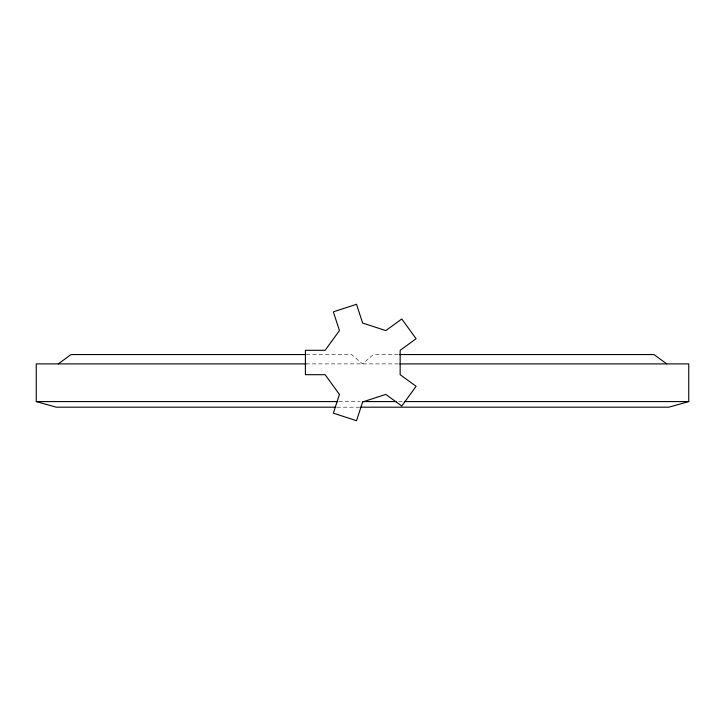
<?xml version="1.0" encoding="UTF-8"?>
<svg xmlns="http://www.w3.org/2000/svg" width="725" height="725" viewBox="0 0 725 725"><rect width="100%" height="100%" fill="white"/><g stroke="black" fill="none" stroke-linecap="round" stroke-linejoin="round"><path stroke-width="0.54" stroke-dasharray="3.62 2.72" d="M306.376 354.561L351.634 354.561L362.5 363.896L373.366 354.561L398.261 354.561M305.923 363.896L398.705 363.896M338.738 401.577L360.234 401.577M398.705 401.577L402.103 401.577M337.043 407.187L359.673 407.187"/><path stroke-width="1.09" d="M58.263 363.896L71.023 354.561L305.243 354.561M399.837 363.896L688.75 363.896L688.75 401.577L668.812 407.187L360.805 407.187M399.384 354.561L653.977 354.561L666.737 363.896M305.923 363.896L36.25 363.896L36.25 401.577L56.188 407.187L335.911 407.187M36.25 401.577L337.605 401.577M362.5 401.577L396.448 401.577M404.369 401.577L688.75 401.577M339.445 394.409L333.355 413.168L356.537 420.708L362.636 401.949L385.818 394.409L401.777 406.009L416.105 386.28L400.155 374.689L400.155 350.311L416.105 338.72L401.777 318.991L385.818 330.591L362.636 323.051L356.537 304.292L333.355 311.832L339.445 330.591L325.117 350.311L305.397 350.311L305.397 374.689L325.117 374.689L339.445 394.409"/></g></svg>
